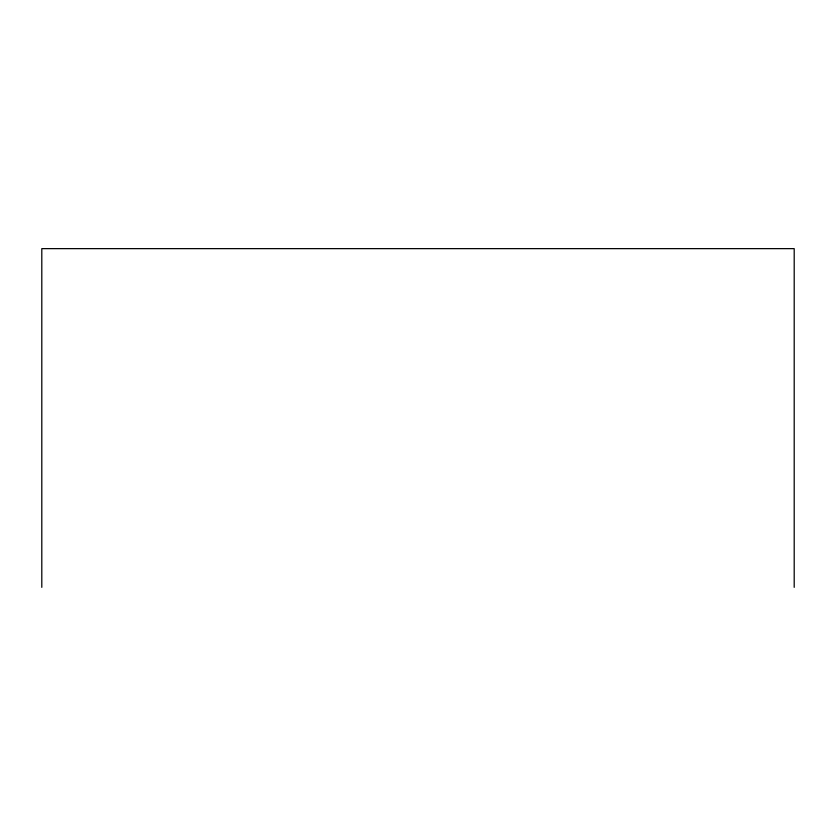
<?xml version="1.0" encoding="UTF-8"?>
<svg xmlns="http://www.w3.org/2000/svg" width="836" height="836" viewBox="0 0 836 836"><rect width="100%" height="100%" fill="white"/><g stroke="black" fill="none" stroke-linecap="round" stroke-linejoin="round"><path stroke-width="1.25" d="M794.2 587.363L794.2 248.637L41.8 248.637L41.8 587.363"/></g></svg>
